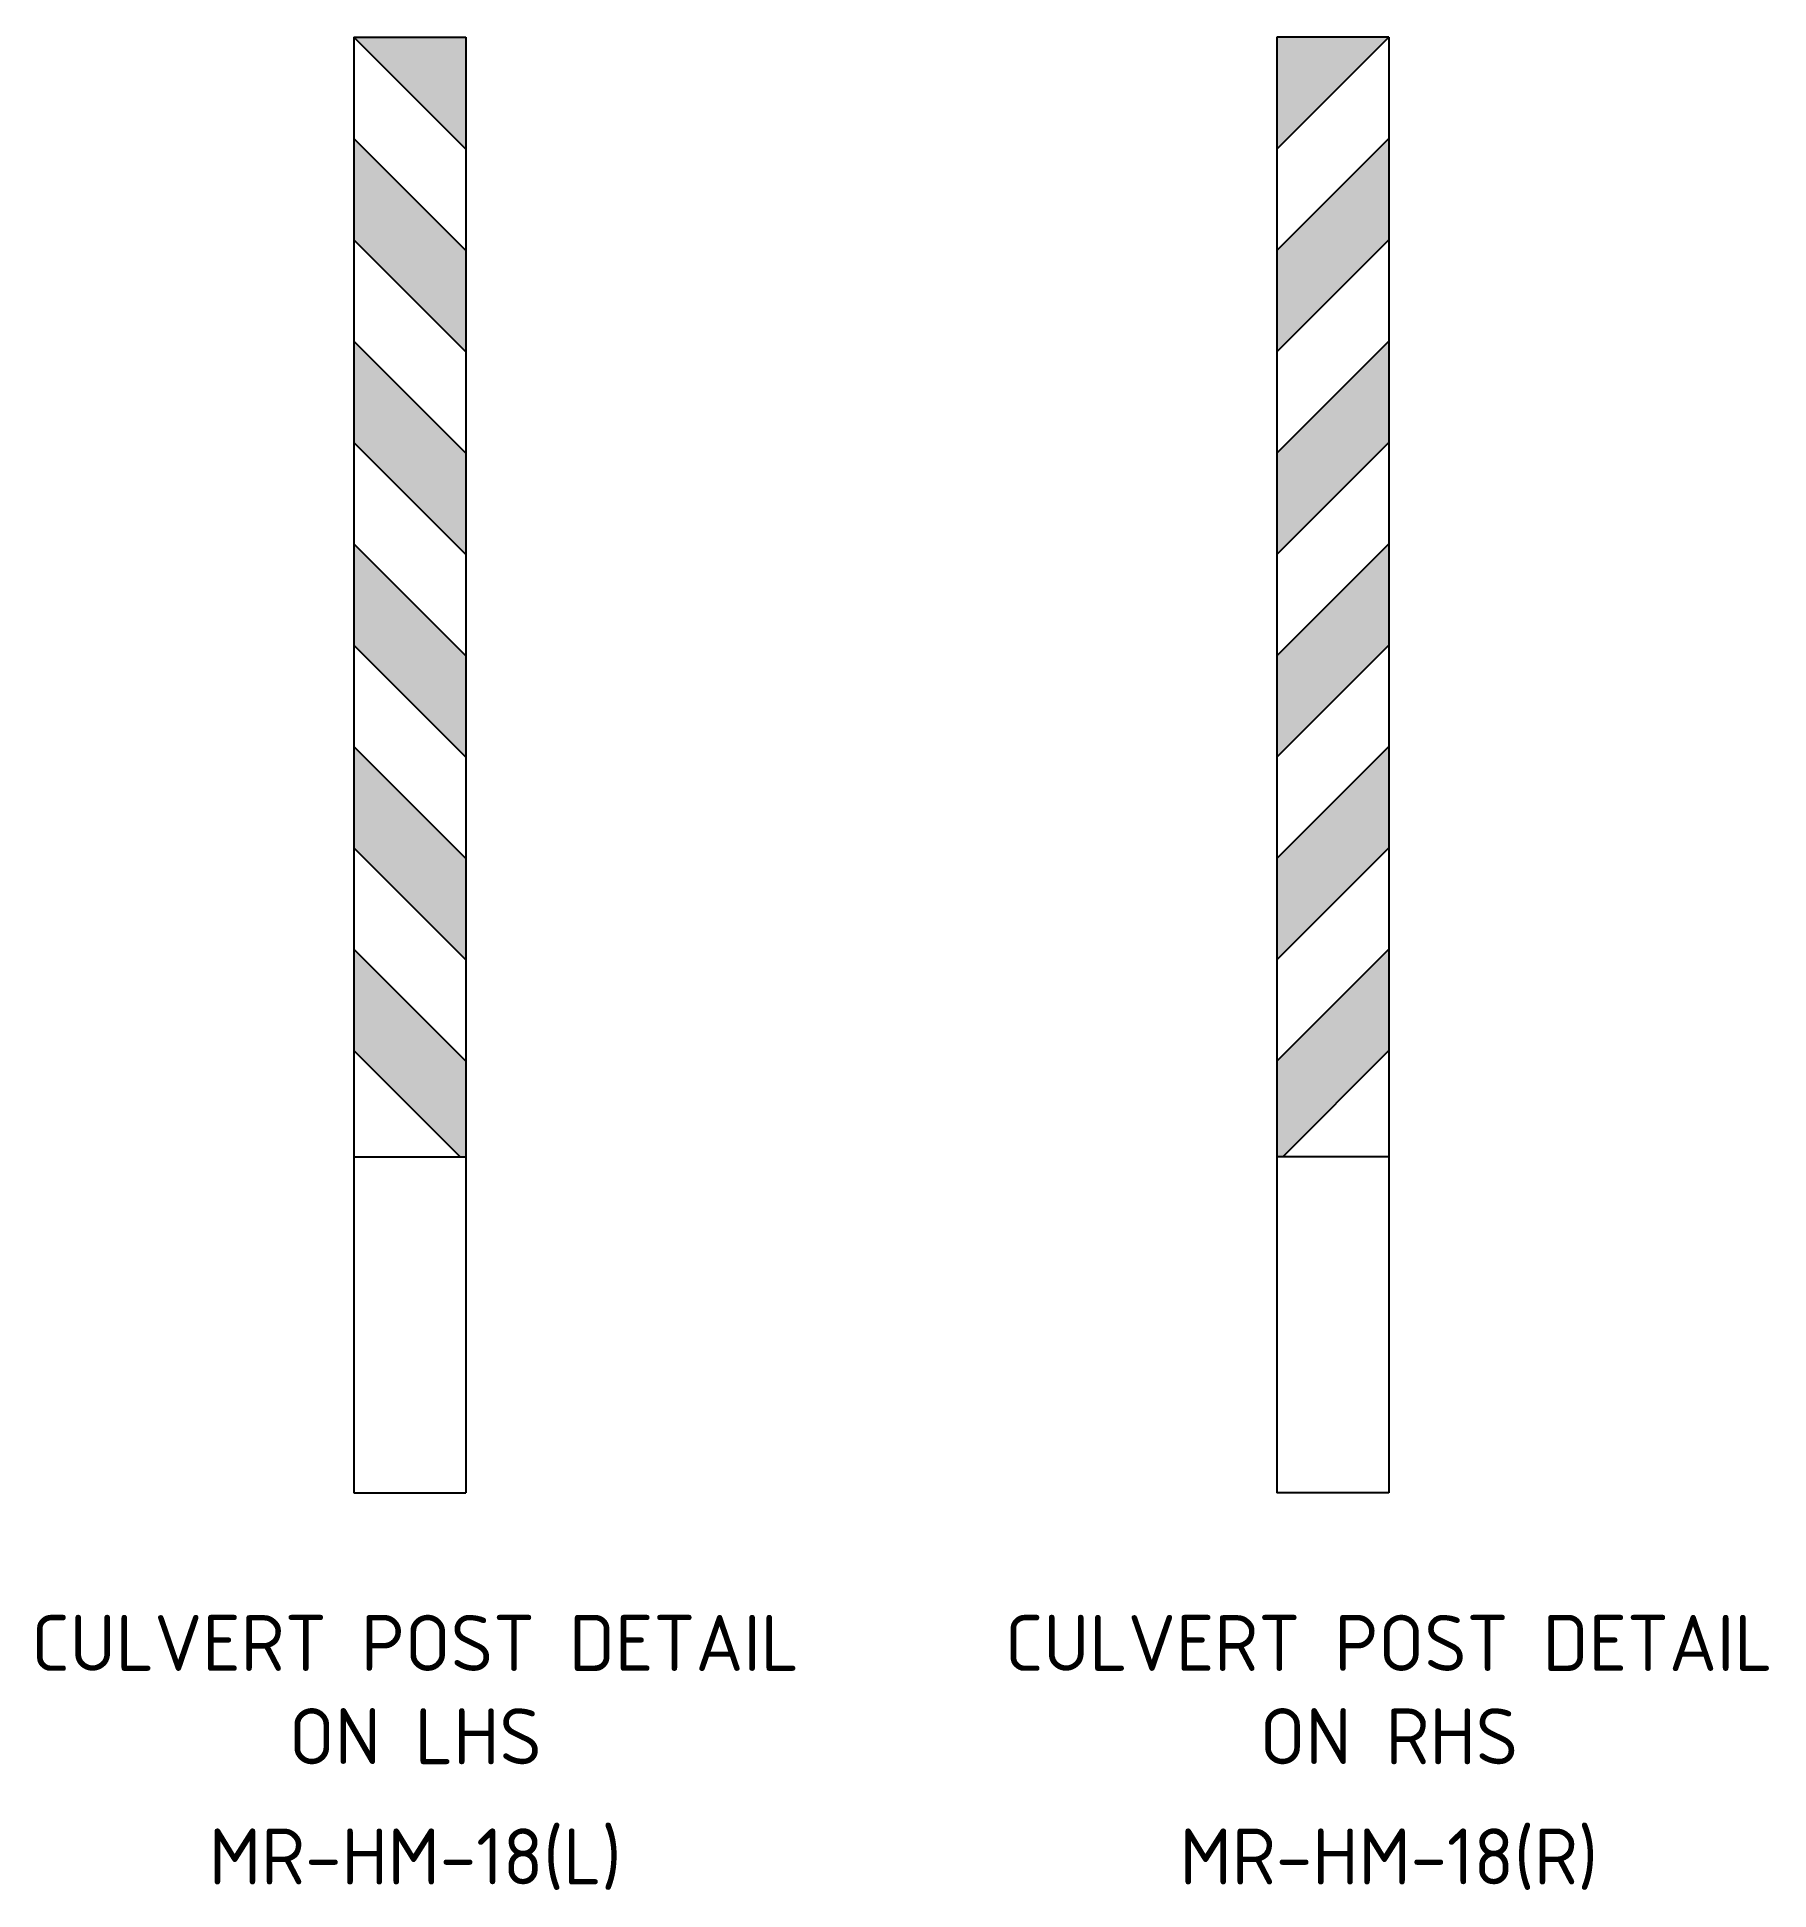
# Model space of a CAD drawing. Header units: millimetres. Extents: x 32 to 240, y 183 to 266.
# Drawn here: x 32.2 to 109.5, y 182.8 to 265.6 of the extents above; entities outside this region: 1.
import ezdxf

# ---------------------------------------------------------------- set-up
doc = ezdxf.new("R2010")
doc.units = ezdxf.units.MM
doc.header["$LTSCALE"] = 12
for name, color, linetype in [('L25', 1, 'Continuous'), ('L35', 3, 'Continuous'), ('RED', 7, 'Continuous')]:
    doc.layers.add(name, color=color, linetype=linetype)
doc.styles.add('ISO', font='iso3098b')

msp = doc.modelspace()

# ---------------------------------------------------------------- hatches: boundary and pattern name
at = {"layer": 'L25'}
for points in [[(51.319, 265.57), (46.319, 265.57), (51.319, 260.57)], [(87.528, 265.57), (92.528, 265.57), (87.528, 260.57)], [(51.319, 219.841), (46.319, 224.841), (46.319, 220.315), (51.064, 215.57), (51.319, 215.57)], [(87.528, 219.841), (92.528, 224.841), (92.528, 220.315), (87.783, 215.57), (87.528, 215.57)]]:
    msp.add_hatch(color=256, dxfattribs=at).paths.add_polyline_path(points)
h = msp.add_hatch(color=256, dxfattribs=at)
h.paths.add_polyline_path([(46.319, 261.045), (46.319, 256.519), (51.319, 251.519), (51.319, 256.045)])
h.paths.add_polyline_path([(51.319, 246.994), (46.319, 251.994), (46.319, 247.468), (51.319, 242.468)])
h.paths.add_polyline_path([(51.319, 237.943), (46.319, 242.943), (46.319, 238.417), (51.319, 233.417)])
h.paths.add_polyline_path([(46.319, 233.892), (46.319, 229.366), (51.319, 224.366), (51.319, 228.892)])
h = msp.add_hatch(color=256, dxfattribs=at)
h.paths.add_polyline_path([(92.528, 261.045), (92.528, 256.519), (87.528, 251.519), (87.528, 256.045)])
h.paths.add_polyline_path([(87.528, 246.994), (92.528, 251.994), (92.528, 247.468), (87.528, 242.468)])
h.paths.add_polyline_path([(87.528, 237.943), (92.528, 242.943), (92.528, 238.417), (87.528, 233.417)])
h.paths.add_polyline_path([(92.528, 233.892), (92.528, 229.366), (87.528, 224.366), (87.528, 228.892)])

# ---------------------------------------------------------------- linework, layer by layer
for p, q in [((46.319, 265.57), (46.319, 200.57)), ((46.319, 265.57), (51.319, 265.57)), ((46.319, 265.57), (51.319, 260.57)), ((51.319, 265.57), (51.319, 200.57)), ((87.528, 265.57), (87.528, 200.57)), ((92.528, 265.57), (87.528, 265.57)), ((92.528, 265.57), (87.528, 260.57)), ((92.528, 265.57), (92.528, 200.57)), ((46.319, 261.045), (51.319, 256.045)), ((92.528, 261.045), (87.528, 256.045)), ((46.319, 256.519), (51.319, 251.519)), ((92.528, 256.519), (87.528, 251.519)), ((46.319, 251.994), (51.319, 246.994)), ((92.528, 251.994), (87.528, 246.994)), ((46.319, 247.468), (51.319, 242.468)), ((92.528, 247.468), (87.528, 242.468)), ((46.319, 242.943), (51.319, 237.943)), ((92.528, 242.943), (87.528, 237.943)), ((46.319, 238.417), (51.319, 233.417)), ((92.528, 238.417), (87.528, 233.417)), ((46.319, 233.892), (51.319, 228.892)), ((92.528, 233.892), (87.528, 228.892)), ((46.319, 229.366), (51.319, 224.366)), ((46.319, 229.366), (51.319, 224.366)), ((92.528, 229.366), (87.528, 224.366)), ((92.528, 229.366), (87.528, 224.366)), ((46.319, 224.841), (51.319, 219.841)), ((92.528, 224.841), (87.528, 219.841)), ((46.319, 220.315), (51.064, 215.57)), ((92.528, 220.315), (87.783, 215.57)), ((46.319, 215.57), (51.319, 215.57)), ((92.528, 215.57), (87.528, 215.57)), ((46.319, 200.57), (51.319, 200.57)), ((92.528, 200.57), (87.528, 200.57))]:
    msp.add_line(p, q, dxfattribs=at)

# ---------------------------------------------------------------- texts
at = {"layer": 'L25', "char_height": 2.5, "width": 38.16302, "attachment_point": 2, "style": 'ISO'}
for s, insert in [('CULVERT POST DETAIL ON LHS', (49.058, 195.113)), ('CULVERT POST DETAIL ON RHS', (92.522, 195.113))]:
    msp.add_mtext(s, dxfattribs=dict(at, insert=insert))
at = {"layer": 'L35', "char_height": 2.5, "width": 38.16302, "attachment_point": 2, "style": 'ISO'}
for s, insert in [('MR-HM-18(L)', (49.058, 185.58)), ('MR-HM-18(R)', (92.522, 185.58))]:
    msp.add_mtext(s, dxfattribs=dict(at, insert=insert))
at = {"layer": 'RED', "insert": (240.322, 232.099), "char_height": 1.8, "attachment_point": 9, "style": 'ISO'}
msp.add_mtext('\\A1;', dxfattribs=at)

doc.saveas('drawing.dxf')
